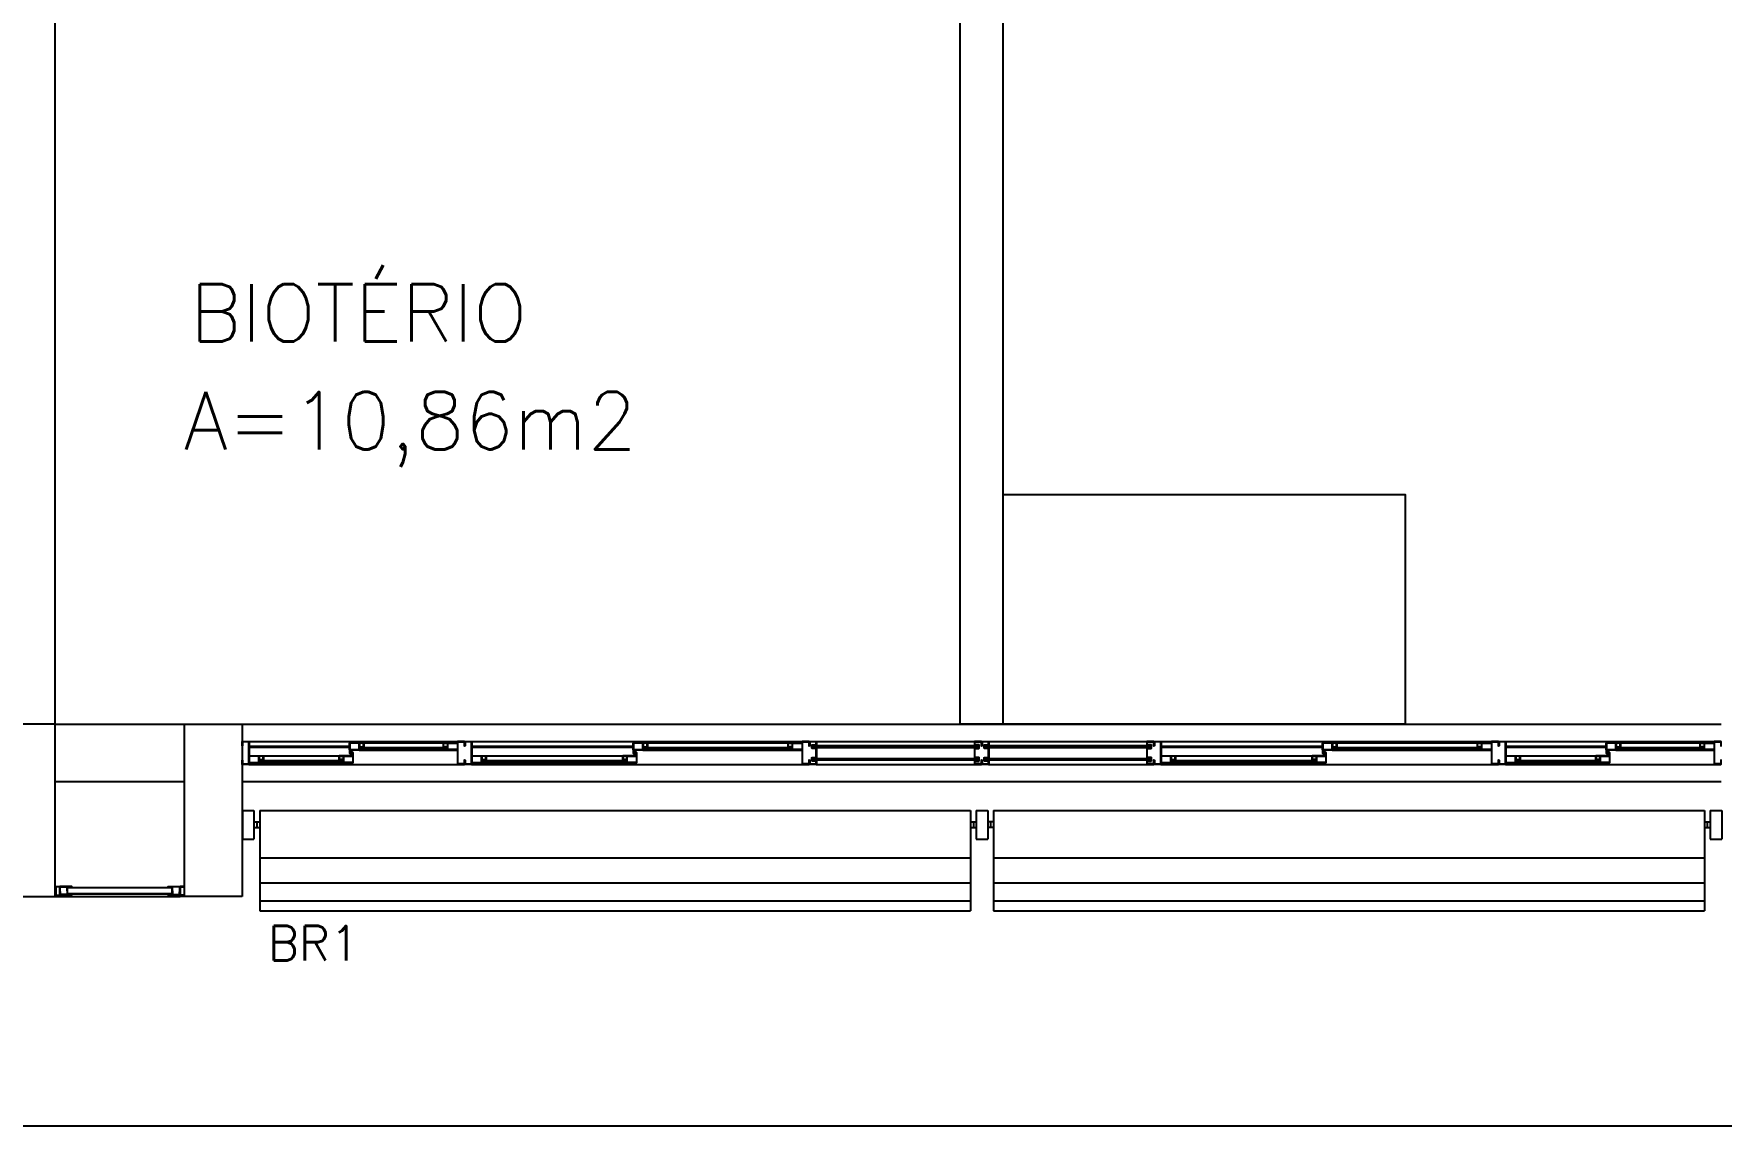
# Model space of a CAD drawing. Header units: millimetres. Extents: x 2128 to 2646, y 1972 to 2207.
# Drawn here: x 2346.74 to 2352.61, y 2098.52 to 2102.32 of the extents above; entities that cross this region are included whole.
import ezdxf

# ---------------------------------------------------------------- set-up
doc = ezdxf.new("R2010")
doc.units = ezdxf.units.MM
for name, color, linetype in [('AR-ALV', 2, 'Continuous'), ('AR-BANCADAS', 1, 'Continuous'), ('AR-BRISES', 1, 'Continuous'), ('AR-CALÇADA', 1, 'Continuous'), ('AR-ESQ', 1, 'Continuous'), ('AR-ESTC', 3, 'Continuous'), ('AR-PEITORIL', 1, 'Continuous'), ('BC- VISTA', 1, 'Continuous'), ('BR-LINHAS', 1, 'Continuous'), ('BR-MONTANTE', 242, 'Continuous'), ('BR-PAINEL', 1, 'Continuous'), ('BR-SUPORTE', 1, 'Continuous'), ('BR-TEXTO', 2, 'Continuous'), ('DT-ESQ-BAGUETE-C', 1, 'Continuous'), ('DT-ESQ-BAGUETE-V', 1, 'Continuous'), ('DT-ESQ-CHAPA DOBRADA-V', 1, 'Continuous'), ('DT-ESQ-MARCO-V', 1, 'Continuous'), ('DT-ESQ-PERFIL CADEIRA-C', 2, 'Continuous'), ('DT-ESQ-PERFIL CADEIRA-V', 2, 'Continuous'), ('DT-ESQ-PERFIL U SIMPLES-C', 2, 'Continuous'), ('DT-ESQ-PERFIL U-C', 2, 'Continuous'), ('DT-ESQ-PERFIL U-V', 1, 'Continuous'), ('DT-ESQ-VENEZIANA-C', 1, 'Continuous'), ('DT-ESQ-VENEZIANA-V', 1, 'Continuous'), ('DT-ESQ-VIDRO-C', 2, 'Continuous'), ('DT-ESQ-VIDRO-V', 71, 'Continuous'), ('DT-TXTMOD', 1, 'Continuous'), ('TEXTO', 2, 'Continuous'), ('Área', 2, 'Continuous')]:
    doc.layers.add(name, color=color, linetype=linetype)
doc.styles.add('S10', font='simplex.shx', dxfattribs={"height": 0.1})
doc.styles.add('S12', font='simplex.shx', dxfattribs={"width": 1.1, "height": 0.12})
doc.styles.add('UNB-100', font='simplex.shx', dxfattribs={"height": 0.2})

# ---------------------------------------------------------------- blocks, each defined once
blk = doc.blocks.new('BCP13')
at = {"layer": 'BC- VISTA'}
blk.add_lwpolyline([(0.8, 0), (0.8, -1.4), (0, -1.4), (0, 0)], close=True, dxfattribs=at)
blk = doc.blocks.new('EF31-P')
at = {"layer": 'DT-ESQ-BAGUETE-C', "ltscale": 0.1}
for points in [[(0.0735, -0.125), (0.06, -0.125), (0.06, -0.1235), (0.073, -0.1235, 0.414214), (0.0735, -0.123), (0.0735, -0.112, 0.414214), (0.073, -0.1115), (0.06, -0.1115), (0.06, -0.11), (0.0735, -0.11, -0.414214), (0.075, -0.1115), (0.075, -0.1235, -0.414214)], [(0.339, -0.125), (0.3525, -0.125), (0.3525, -0.1235), (0.3395, -0.1235, -0.414214), (0.339, -0.123), (0.339, -0.112, -0.414214), (0.3395, -0.1115), (0.3525, -0.1115), (0.3525, -0.11), (0.339, -0.11, 0.414214), (0.3375, -0.1115), (0.3375, -0.1235, 0.414214)], [(0.4225, -0.08), (0.409, -0.08), (0.409, -0.0785), (0.422, -0.0785, 0.414214), (0.4225, -0.078), (0.4225, -0.067, 0.414214), (0.422, -0.0665), (0.409, -0.0665), (0.409, -0.065), (0.4225, -0.065, -0.414214), (0.424, -0.0665), (0.424, -0.0785, -0.414214)], [(0.7015, -0.08), (0.715, -0.08), (0.715, -0.0785), (0.702, -0.0785, -0.414214), (0.7015, -0.078), (0.7015, -0.067, -0.414214), (0.702, -0.0665), (0.715, -0.0665), (0.715, -0.065), (0.7015, -0.065, 0.414214), (0.7, -0.0665), (0.7, -0.0785, 0.414214)], [(0.8485, -0.125), (0.835, -0.125), (0.835, -0.1235), (0.848, -0.1235, 0.414214), (0.8485, -0.123), (0.8485, -0.112, 0.414214), (0.848, -0.1115), (0.835, -0.1115), (0.835, -0.11), (0.8485, -0.11, -0.414214), (0.85, -0.1115), (0.85, -0.1235, -0.414214)], [(1.3265, -0.125), (1.34, -0.125), (1.34, -0.1235), (1.327, -0.1235, -0.414214), (1.3265, -0.123), (1.3265, -0.112, -0.414214), (1.327, -0.1115), (1.34, -0.1115), (1.34, -0.11), (1.3265, -0.11, 0.414214), (1.325, -0.1115), (1.325, -0.1235, 0.414214)], [(1.41, -0.08), (1.3965, -0.08), (1.3965, -0.0785), (1.4095, -0.0785, 0.414214), (1.41, -0.078), (1.41, -0.067, 0.414214), (1.4095, -0.0665), (1.3965, -0.0665), (1.3965, -0.065), (1.41, -0.065, -0.414214), (1.4115, -0.0665), (1.4115, -0.0785, -0.414214)], [(1.9015, -0.08), (1.915, -0.08), (1.915, -0.0785), (1.902, -0.0785, -0.414214), (1.9015, -0.078), (1.9015, -0.067, -0.414214), (1.902, -0.0665), (1.915, -0.0665), (1.915, -0.065), (1.9015, -0.065, 0.414214), (1.9, -0.0665), (1.9, -0.0785, 0.414214)], [(3.2485, -0.125), (3.235, -0.125), (3.235, -0.1235), (3.248, -0.1235, 0.414214), (3.2485, -0.123), (3.2485, -0.112, 0.414214), (3.248, -0.1115), (3.235, -0.1115), (3.235, -0.11), (3.2485, -0.11, -0.414214), (3.25, -0.1115), (3.25, -0.1235, -0.414214)], [(3.7265, -0.125), (3.74, -0.125), (3.74, -0.1235), (3.727, -0.1235, -0.414214), (3.7265, -0.123), (3.7265, -0.112, -0.414214), (3.727, -0.1115), (3.74, -0.1115), (3.74, -0.11), (3.7265, -0.11, 0.414214), (3.725, -0.1115), (3.725, -0.1235, 0.414214)], [(3.81, -0.08), (3.7965, -0.08), (3.7965, -0.0785), (3.8095, -0.0785, 0.414214), (3.81, -0.078), (3.81, -0.067, 0.414214), (3.8095, -0.0665), (3.7965, -0.0665), (3.7965, -0.065), (3.81, -0.065, -0.414214), (3.8115, -0.0665), (3.8115, -0.0785, -0.414214)], [(4.3015, -0.08), (4.315, -0.08), (4.315, -0.0785), (4.302, -0.0785, -0.414214), (4.3015, -0.078), (4.3015, -0.067, -0.414214), (4.302, -0.0665), (4.315, -0.0665), (4.315, -0.065), (4.3015, -0.065, 0.414214), (4.3, -0.0665), (4.3, -0.0785, 0.414214)], [(4.4485, -0.125), (4.435, -0.125), (4.435, -0.1235), (4.448, -0.1235, 0.414214), (4.4485, -0.123), (4.4485, -0.112, 0.414214), (4.448, -0.1115), (4.435, -0.1115), (4.435, -0.11), (4.4485, -0.11, -0.414214), (4.45, -0.1115), (4.45, -0.1235, -0.414214)], [(4.714, -0.125), (4.7275, -0.125), (4.7275, -0.1235), (4.7145, -0.1235, -0.414214), (4.714, -0.123), (4.714, -0.112, -0.414214), (4.7145, -0.1115), (4.7275, -0.1115), (4.7275, -0.11), (4.714, -0.11, 0.414214), (4.7125, -0.1115), (4.7125, -0.1235, 0.414214)], [(4.7975, -0.08), (4.784, -0.08), (4.784, -0.0785), (4.797, -0.0785, 0.414214), (4.7975, -0.078), (4.7975, -0.067, 0.414214), (4.797, -0.0665), (4.784, -0.0665), (4.784, -0.065), (4.7975, -0.065, -0.414214), (4.799, -0.0665), (4.799, -0.0785, -0.414214)], [(5.0765, -0.08), (5.09, -0.08), (5.09, -0.0785), (5.077, -0.0785, -0.414214), (5.0765, -0.078), (5.0765, -0.067, -0.414214), (5.077, -0.0665), (5.09, -0.0665), (5.09, -0.065), (5.0765, -0.065, 0.414214), (5.075, -0.0665), (5.075, -0.0785, 0.414214)]]:
    blk.add_lwpolyline(points, format="xyb", close=True, dxfattribs=at)
at = {"layer": 'DT-ESQ-BAGUETE-V', "ltscale": 0.1}
for p, q in [((0.0735, -0.11), (0.339, -0.11)), ((0.4225, -0.065), (0.7015, -0.065)), ((0.8485, -0.11), (1.3265, -0.11)), ((1.41, -0.065), (1.9015, -0.065)), ((3.2485, -0.11), (3.7265, -0.11)), ((3.81, -0.065), (4.3015, -0.065)), ((4.4485, -0.11), (4.714, -0.11)), ((4.7975, -0.065), (5.0765, -0.065))]:
    blk.add_line(p, q, dxfattribs=at)
at = {"layer": 'DT-ESQ-CHAPA DOBRADA-V', "ltscale": 0.1}
for p, q in [((0.025, -0.077), (0.374, -0.077)), ((0.025, -0.08), (0.374, -0.08)), ((0.8, -0.077), (1.3615, -0.077)), ((0.8, -0.08), (1.3615, -0.08)), ((3.2, -0.077), (3.7615, -0.077)), ((3.2, -0.08), (3.7615, -0.08)), ((4.4, -0.077), (4.749, -0.077)), ((4.4, -0.08), (4.749, -0.08))]:
    blk.add_line(p, q, dxfattribs=at)
at = {"layer": 'DT-ESQ-MARCO-V', "ltscale": 0.1}
for p, q in [((1.9985, -0.06), (2.5515, -0.06)), ((2.5985, -0.06), (3.1515, -0.06)), ((1.9985, -0.14), (2.5515, -0.14)), ((2.5985, -0.14), (3.1515, -0.14))]:
    blk.add_line(p, q, dxfattribs=at)
at = {"layer": 'DT-ESQ-PERFIL CADEIRA-C', "ltscale": 0.1}
for p, q in [((0.376, -0.0885), (0.4225, -0.0885)), ((0.75, -0.0885), (0.7015, -0.0885)), ((1.3635, -0.0885), (1.41, -0.0885)), ((1.95, -0.0885), (1.9015, -0.0885)), ((3.7635, -0.0885), (3.81, -0.0885)), ((4.35, -0.0885), (4.3015, -0.0885)), ((4.751, -0.0885), (4.7975, -0.0885)), ((5.125, -0.0885), (5.0765, -0.0885)), ((0.025, -0.1335), (0.0735, -0.1335)), ((0.3855, -0.1335), (0.339, -0.1335)), ((0.8, -0.1335), (0.8485, -0.1335)), ((1.373, -0.1335), (1.3265, -0.1335)), ((3.2, -0.1335), (3.2485, -0.1335)), ((3.773, -0.1335), (3.7265, -0.1335)), ((4.4, -0.1335), (4.4485, -0.1335)), ((4.7605, -0.1335), (4.714, -0.1335))]:
    blk.add_line(p, q, dxfattribs=at)
for points in [[(0.0735, -0.135), (0.025, -0.135), (0.025, -0.1335), (0.06, -0.1335, -0.198912), (0.0589, -0.1331, -0.198913), (0.0585, -0.132), (0.0585, -0.112, 0.414214), (0.058, -0.1115), (0.025, -0.1115), (0.025, -0.11), (0.0585, -0.11, -0.414214), (0.06, -0.1115), (0.06, -0.1235), (0.06, -0.125), (0.06, -0.132), (0.0735, -0.132, -1)], [(0.339, -0.132, 1), (0.339, -0.135), (0.3855, -0.135, 0.414214), (0.3875, -0.133), (0.3875, -0.112, 0.414214), (0.3855, -0.11), (0.354, -0.11, 0.414214), (0.3525, -0.1115), (0.3525, -0.132)], [(0.3525, -0.1335, 0.198913), (0.3536, -0.1331, 0.198913), (0.354, -0.132), (0.354, -0.112, -0.414214), (0.3545, -0.1115), (0.3855, -0.1115, -0.414214), (0.386, -0.112), (0.386, -0.133, -0.414214), (0.3855, -0.1335)], [(0.4225, -0.087, -1), (0.4225, -0.09), (0.376, -0.09, -0.414214), (0.374, -0.088), (0.374, -0.067, -0.414214), (0.376, -0.065), (0.4075, -0.065, -0.414214), (0.409, -0.0665), (0.409, -0.087)], [(0.409, -0.0885, -0.198913), (0.4079, -0.0881, -0.198913), (0.4075, -0.087), (0.4075, -0.067, 0.414214), (0.407, -0.0665), (0.376, -0.0665, 0.414214), (0.3755, -0.067), (0.3755, -0.088, 0.414214), (0.376, -0.0885)], [(0.7015, -0.09), (0.75, -0.09), (0.75, -0.0885), (0.715, -0.0885, 0.198912), (0.7161, -0.0881, 0.198913), (0.7165, -0.087), (0.7165, -0.067, -0.414214), (0.717, -0.0665), (0.75, -0.0665), (0.75, -0.065), (0.7165, -0.065, 0.414214), (0.715, -0.0665), (0.715, -0.0785), (0.715, -0.08), (0.715, -0.087), (0.7015, -0.087, 1)], [(0.8485, -0.135), (0.8, -0.135), (0.8, -0.1335), (0.835, -0.1335, -0.198912), (0.8339, -0.1331, -0.198913), (0.8335, -0.132), (0.8335, -0.112, 0.414214), (0.833, -0.1115), (0.8, -0.1115), (0.8, -0.11), (0.8335, -0.11, -0.414214), (0.835, -0.1115), (0.835, -0.1235), (0.835, -0.125), (0.835, -0.132), (0.8485, -0.132, -1)], [(1.3265, -0.132, 1), (1.3265, -0.135), (1.373, -0.135, 0.414214), (1.375, -0.133), (1.375, -0.112, 0.414214), (1.373, -0.11), (1.3415, -0.11, 0.414214), (1.34, -0.1115), (1.34, -0.132)], [(1.34, -0.1335, 0.198913), (1.3411, -0.1331, 0.198913), (1.3415, -0.132), (1.3415, -0.112, -0.414214), (1.342, -0.1115), (1.373, -0.1115, -0.414214), (1.3735, -0.112), (1.3735, -0.133, -0.414214), (1.373, -0.1335)], [(1.41, -0.087, -1), (1.41, -0.09), (1.3635, -0.09, -0.414214), (1.3615, -0.088), (1.3615, -0.067, -0.414214), (1.3635, -0.065), (1.395, -0.065, -0.414214), (1.3965, -0.0665), (1.3965, -0.087)], [(1.3965, -0.0885, -0.198913), (1.3954, -0.0881, -0.198913), (1.395, -0.087), (1.395, -0.067, 0.414214), (1.3945, -0.0665), (1.3635, -0.0665, 0.414214), (1.363, -0.067), (1.363, -0.088, 0.414214), (1.3635, -0.0885)], [(1.9015, -0.09), (1.95, -0.09), (1.95, -0.0885), (1.915, -0.0885, 0.198912), (1.9161, -0.0881, 0.198913), (1.9165, -0.087), (1.9165, -0.067, -0.414214), (1.917, -0.0665), (1.95, -0.0665), (1.95, -0.065), (1.9165, -0.065, 0.414214), (1.915, -0.0665), (1.915, -0.0785), (1.915, -0.08), (1.915, -0.087), (1.9015, -0.087, 1)], [(3.2485, -0.135), (3.2, -0.135), (3.2, -0.1335), (3.235, -0.1335, -0.198912), (3.2339, -0.1331, -0.198913), (3.2335, -0.132), (3.2335, -0.112, 0.414214), (3.233, -0.1115), (3.2, -0.1115), (3.2, -0.11), (3.2335, -0.11, -0.414214), (3.235, -0.1115), (3.235, -0.1235), (3.235, -0.125), (3.235, -0.132), (3.2485, -0.132, -1)], [(3.7265, -0.132, 1), (3.7265, -0.135), (3.773, -0.135, 0.414214), (3.775, -0.133), (3.775, -0.112, 0.414214), (3.773, -0.11), (3.7415, -0.11, 0.414214), (3.74, -0.1115), (3.74, -0.132)], [(3.74, -0.1335, 0.198913), (3.7411, -0.1331, 0.198913), (3.7415, -0.132), (3.7415, -0.112, -0.414214), (3.742, -0.1115), (3.773, -0.1115, -0.414214), (3.7735, -0.112), (3.7735, -0.133, -0.414214), (3.773, -0.1335)], [(3.81, -0.087, -1), (3.81, -0.09), (3.7635, -0.09, -0.414214), (3.7615, -0.088), (3.7615, -0.067, -0.414214), (3.7635, -0.065), (3.795, -0.065, -0.414214), (3.7965, -0.0665), (3.7965, -0.087)], [(3.7965, -0.0885, -0.198913), (3.7954, -0.0881, -0.198913), (3.795, -0.087), (3.795, -0.067, 0.414214), (3.7945, -0.0665), (3.7635, -0.0665, 0.414214), (3.763, -0.067), (3.763, -0.088, 0.414214), (3.7635, -0.0885)], [(4.3015, -0.09), (4.35, -0.09), (4.35, -0.0885), (4.315, -0.0885, 0.198912), (4.3161, -0.0881, 0.198913), (4.3165, -0.087), (4.3165, -0.067, -0.414214), (4.317, -0.0665), (4.35, -0.0665), (4.35, -0.065), (4.3165, -0.065, 0.414214), (4.315, -0.0665), (4.315, -0.0785), (4.315, -0.08), (4.315, -0.087), (4.3015, -0.087, 1)], [(4.4485, -0.135), (4.4, -0.135), (4.4, -0.1335), (4.435, -0.1335, -0.198912), (4.4339, -0.1331, -0.198913), (4.4335, -0.132), (4.4335, -0.112, 0.414214), (4.433, -0.1115), (4.4, -0.1115), (4.4, -0.11), (4.4335, -0.11, -0.414214), (4.435, -0.1115), (4.435, -0.1235), (4.435, -0.125), (4.435, -0.132), (4.4485, -0.132, -1)], [(4.714, -0.132, 1), (4.714, -0.135), (4.7605, -0.135, 0.414214), (4.7625, -0.133), (4.7625, -0.112, 0.414214), (4.7605, -0.11), (4.729, -0.11, 0.414214), (4.7275, -0.1115), (4.7275, -0.132)], [(4.7275, -0.1335, 0.198913), (4.7286, -0.1331, 0.198913), (4.729, -0.132), (4.729, -0.112, -0.414214), (4.7295, -0.1115), (4.7605, -0.1115, -0.414214), (4.761, -0.112), (4.761, -0.133, -0.414214), (4.7605, -0.1335)], [(4.7975, -0.087, -1), (4.7975, -0.09), (4.751, -0.09, -0.414214), (4.749, -0.088), (4.749, -0.067, -0.414214), (4.751, -0.065), (4.7825, -0.065, -0.414214), (4.784, -0.0665), (4.784, -0.087)], [(4.784, -0.0885, -0.198913), (4.7829, -0.0881, -0.198913), (4.7825, -0.087), (4.7825, -0.067, 0.414214), (4.782, -0.0665), (4.751, -0.0665, 0.414214), (4.7505, -0.067), (4.7505, -0.088, 0.414214), (4.751, -0.0885)], [(5.0765, -0.09), (5.125, -0.09), (5.125, -0.0885), (5.09, -0.0885, 0.198912), (5.0911, -0.0881, 0.198913), (5.0915, -0.087), (5.0915, -0.067, -0.414214), (5.092, -0.0665), (5.125, -0.0665), (5.125, -0.065), (5.0915, -0.065, 0.414214), (5.09, -0.0665), (5.09, -0.0785), (5.09, -0.08), (5.09, -0.087), (5.0765, -0.087, 1)]]:
    blk.add_lwpolyline(points, format="xyb", close=True, dxfattribs=at)
at = {"layer": 'DT-ESQ-PERFIL CADEIRA-V', "ltscale": 0.1}
for p, q in [((0.4075, -0.09), (0.7015, -0.09)), ((1.395, -0.09), (1.9015, -0.09)), ((3.795, -0.09), (4.3015, -0.09)), ((4.7825, -0.09), (5.0765, -0.09)), ((0.0735, -0.135), (0.339, -0.135)), ((0.8485, -0.135), (1.3265, -0.135)), ((3.2485, -0.135), (3.7265, -0.135)), ((4.4485, -0.135), (4.714, -0.135))]:
    blk.add_line(p, q, dxfattribs=at)
at = {"layer": 'DT-ESQ-PERFIL U SIMPLES-C', "ltscale": 0.1}
for points in [[(0.376, -0.102), (0.384, -0.102), (0.384, -0.1005), (0.376, -0.1005, -0.414214), (0.3755, -0.1), (0.3755, -0.092, -0.414214), (0.376, -0.0915), (0.384, -0.0915), (0.384, -0.09), (0.376, -0.09, 0.414214), (0.374, -0.092), (0.374, -0.1, 0.414214)], [(0.3855, -0.098), (0.3775, -0.098), (0.3775, -0.0995), (0.3855, -0.0995, -0.414214), (0.386, -0.1), (0.386, -0.108, -0.414214), (0.3855, -0.1085), (0.3775, -0.1085), (0.3775, -0.11), (0.3855, -0.11, 0.414214), (0.3875, -0.108), (0.3875, -0.1, 0.414214)], [(1.3635, -0.102), (1.3715, -0.102), (1.3715, -0.1005), (1.3635, -0.1005, -0.414214), (1.363, -0.1), (1.363, -0.092, -0.414214), (1.3635, -0.0915), (1.3715, -0.0915), (1.3715, -0.09), (1.3635, -0.09, 0.414214), (1.3615, -0.092), (1.3615, -0.1, 0.414214)], [(1.373, -0.098), (1.365, -0.098), (1.365, -0.0995), (1.373, -0.0995, -0.414214), (1.3735, -0.1), (1.3735, -0.108, -0.414214), (1.373, -0.1085), (1.365, -0.1085), (1.365, -0.11), (1.373, -0.11, 0.414214), (1.375, -0.108), (1.375, -0.1, 0.414214)], [(3.7635, -0.102), (3.7715, -0.102), (3.7715, -0.1005), (3.7635, -0.1005, -0.414214), (3.763, -0.1), (3.763, -0.092, -0.414214), (3.7635, -0.0915), (3.7715, -0.0915), (3.7715, -0.09), (3.7635, -0.09, 0.414214), (3.7615, -0.092), (3.7615, -0.1, 0.414214)], [(3.773, -0.098), (3.765, -0.098), (3.765, -0.0995), (3.773, -0.0995, -0.414214), (3.7735, -0.1), (3.7735, -0.108, -0.414214), (3.773, -0.1085), (3.765, -0.1085), (3.765, -0.11), (3.773, -0.11, 0.414214), (3.775, -0.108), (3.775, -0.1, 0.414214)], [(4.751, -0.102), (4.759, -0.102), (4.759, -0.1005), (4.751, -0.1005, -0.414214), (4.7505, -0.1), (4.7505, -0.092, -0.414214), (4.751, -0.0915), (4.759, -0.0915), (4.759, -0.09), (4.751, -0.09, 0.414214), (4.749, -0.092), (4.749, -0.1, 0.414214)], [(4.7605, -0.098), (4.7525, -0.098), (4.7525, -0.0995), (4.7605, -0.0995, -0.414214), (4.761, -0.1), (4.761, -0.108, -0.414214), (4.7605, -0.1085), (4.7525, -0.1085), (4.7525, -0.11), (4.7605, -0.11, 0.414214), (4.7625, -0.108), (4.7625, -0.1, 0.414214)]]:
    blk.add_lwpolyline(points, format="xyb", close=True, dxfattribs=at)
at = {"layer": 'DT-ESQ-PERFIL U-C', "ltscale": 0.1}
for points in [[(0, -0.0615, -0.414214), (0.0015, -0.06), (0.0235, -0.06, -0.414214), (0.025, -0.0615), (0.025, -0.1385, -0.414214), (0.0235, -0.14), (0.0015, -0.14, -0.414214), (0, -0.1385), (0, -0.125), (0.0015, -0.125), (0.0015, -0.138, 0.414214), (0.002, -0.1385), (0.023, -0.1385, 0.414214), (0.0235, -0.138), (0.0235, -0.062, 0.414214), (0.023, -0.0615), (0.002, -0.0615, 0.414214), (0.0015, -0.062), (0.0015, -0.075), (0, -0.075)], [(0.775, -0.0615, 0.414214), (0.7735, -0.06), (0.7515, -0.06, 0.414214), (0.75, -0.0615), (0.75, -0.1385, 0.414214), (0.7515, -0.14), (0.7735, -0.14, 0.414214), (0.775, -0.1385), (0.775, -0.125), (0.7735, -0.125), (0.7735, -0.138, -0.414214), (0.773, -0.1385), (0.752, -0.1385, -0.414214), (0.7515, -0.138), (0.7515, -0.062, -0.414214), (0.752, -0.0615), (0.773, -0.0615, -0.414214), (0.7735, -0.062), (0.7735, -0.075), (0.775, -0.075)], [(0.775, -0.0615, -0.414214), (0.7765, -0.06), (0.7985, -0.06, -0.414214), (0.8, -0.0615), (0.8, -0.1385, -0.414214), (0.7985, -0.14), (0.7765, -0.14, -0.414214), (0.775, -0.1385), (0.775, -0.125), (0.7765, -0.125), (0.7765, -0.138, 0.414214), (0.777, -0.1385), (0.798, -0.1385, 0.414214), (0.7985, -0.138), (0.7985, -0.062, 0.414214), (0.798, -0.0615), (0.777, -0.0615, 0.414214), (0.7765, -0.062), (0.7765, -0.075), (0.775, -0.075)], [(1.975, -0.0615, 0.414214), (1.9735, -0.06), (1.9515, -0.06, 0.414214), (1.95, -0.0615), (1.95, -0.1385, 0.414214), (1.9515, -0.14), (1.9735, -0.14, 0.414214), (1.975, -0.1385), (1.975, -0.125), (1.9735, -0.125), (1.9735, -0.138, -0.414214), (1.973, -0.1385), (1.952, -0.1385, -0.414214), (1.9515, -0.138), (1.9515, -0.062, -0.414214), (1.952, -0.0615), (1.973, -0.0615, -0.414214), (1.9735, -0.062), (1.9735, -0.075), (1.975, -0.075)], [(2, -0.1285), (2, -0.1385, -0.414214), (1.9985, -0.14), (1.9765, -0.14, -0.414214), (1.975, -0.1385), (1.975, -0.125), (1.9765, -0.125), (1.9765, -0.138, 0.414214), (1.977, -0.1385), (1.998, -0.1385, 0.414214), (1.9985, -0.138), (1.9985, -0.1285), (1.9855, -0.1285, -0.414214), (1.984, -0.127), (1.984, -0.117, -0.414214), (1.9855, -0.1155), (1.9985, -0.1155), (1.9985, -0.0845), (1.9855, -0.0845, -0.414214), (1.984, -0.083), (1.984, -0.073, -0.414214), (1.9855, -0.0715), (1.9985, -0.0715), (1.9985, -0.062, 0.414214), (1.998, -0.0615), (1.977, -0.0615, 0.414214), (1.9765, -0.062), (1.9765, -0.075), (1.975, -0.075), (1.975, -0.0615, -0.414214), (1.9765, -0.06), (1.9985, -0.06, -0.414214), (2, -0.0615), (2, -0.0715, -0.414214), (1.9985, -0.073), (1.9855, -0.073), (1.9855, -0.083), (1.9985, -0.083), (1.9985, -0.083, -0.414214), (2, -0.0845), (2, -0.1155, -0.414214), (1.9985, -0.117), (1.9985, -0.117), (1.9855, -0.117), (1.9855, -0.127), (1.9985, -0.127, -0.414214)], [(2.55, -0.1285), (2.55, -0.1385, 0.414214), (2.5515, -0.14), (2.5735, -0.14, 0.414214), (2.575, -0.1385), (2.575, -0.125), (2.5735, -0.125), (2.5735, -0.138, -0.414214), (2.573, -0.1385), (2.552, -0.1385, -0.414214), (2.5515, -0.138), (2.5515, -0.1285), (2.5645, -0.1285, 0.414214), (2.566, -0.127), (2.566, -0.117, 0.414214), (2.5645, -0.1155), (2.5515, -0.1155), (2.5515, -0.0845), (2.5645, -0.0845, 0.414214), (2.566, -0.083), (2.566, -0.073, 0.414214), (2.5645, -0.0715), (2.5515, -0.0715), (2.5515, -0.062, -0.414214), (2.552, -0.0615), (2.573, -0.0615, -0.414214), (2.5735, -0.062), (2.5735, -0.075), (2.575, -0.075), (2.575, -0.0615, 0.414214), (2.5735, -0.06), (2.5515, -0.06, 0.414214), (2.55, -0.0615), (2.55, -0.0715, 0.414214), (2.5515, -0.073), (2.5645, -0.073), (2.5645, -0.083), (2.5515, -0.083), (2.5515, -0.083, 0.414214), (2.55, -0.0845), (2.55, -0.1155, 0.414214), (2.5515, -0.117), (2.5515, -0.117), (2.5645, -0.117), (2.5645, -0.127), (2.5515, -0.127, 0.414214)], [(2.6, -0.1285), (2.6, -0.1385, -0.414214), (2.5985, -0.14), (2.5765, -0.14, -0.414214), (2.575, -0.1385), (2.575, -0.125), (2.5765, -0.125), (2.5765, -0.138, 0.414214), (2.577, -0.1385), (2.598, -0.1385, 0.414214), (2.5985, -0.138), (2.5985, -0.1285), (2.5855, -0.1285, -0.414214), (2.584, -0.127), (2.584, -0.117, -0.414214), (2.5855, -0.1155), (2.5985, -0.1155), (2.5985, -0.0845), (2.5855, -0.0845, -0.414214), (2.584, -0.083), (2.584, -0.073, -0.414214), (2.5855, -0.0715), (2.5985, -0.0715), (2.5985, -0.062, 0.414214), (2.598, -0.0615), (2.577, -0.0615, 0.414214), (2.5765, -0.062), (2.5765, -0.075), (2.575, -0.075), (2.575, -0.0615, -0.414214), (2.5765, -0.06), (2.5985, -0.06, -0.414214), (2.6, -0.0615), (2.6, -0.0715, -0.414214), (2.5985, -0.073), (2.5855, -0.073), (2.5855, -0.083), (2.5985, -0.083), (2.5985, -0.083, -0.414214), (2.6, -0.0845), (2.6, -0.1155, -0.414214), (2.5985, -0.117), (2.5985, -0.117), (2.5855, -0.117), (2.5855, -0.127), (2.5985, -0.127, -0.414214)], [(3.15, -0.1285), (3.15, -0.1385, 0.414214), (3.1515, -0.14), (3.1735, -0.14, 0.414214), (3.175, -0.1385), (3.175, -0.125), (3.1735, -0.125), (3.1735, -0.138, -0.414214), (3.173, -0.1385), (3.152, -0.1385, -0.414214), (3.1515, -0.138), (3.1515, -0.1285), (3.1645, -0.1285, 0.414214), (3.166, -0.127), (3.166, -0.117, 0.414214), (3.1645, -0.1155), (3.1515, -0.1155), (3.1515, -0.0845), (3.1645, -0.0845, 0.414214), (3.166, -0.083), (3.166, -0.073, 0.414214), (3.1645, -0.0715), (3.1515, -0.0715), (3.1515, -0.062, -0.414214), (3.152, -0.0615), (3.173, -0.0615, -0.414214), (3.1735, -0.062), (3.1735, -0.075), (3.175, -0.075), (3.175, -0.0615, 0.414214), (3.1735, -0.06), (3.1515, -0.06, 0.414214), (3.15, -0.0615), (3.15, -0.0715, 0.414214), (3.1515, -0.073), (3.1645, -0.073), (3.1645, -0.083), (3.1515, -0.083), (3.1515, -0.083, 0.414214), (3.15, -0.0845), (3.15, -0.1155, 0.414214), (3.1515, -0.117), (3.1515, -0.117), (3.1645, -0.117), (3.1645, -0.127), (3.1515, -0.127, 0.414214)], [(3.175, -0.0615, -0.414214), (3.1765, -0.06), (3.1985, -0.06, -0.414214), (3.2, -0.0615), (3.2, -0.1385, -0.414214), (3.1985, -0.14), (3.1765, -0.14, -0.414214), (3.175, -0.1385), (3.175, -0.125), (3.1765, -0.125), (3.1765, -0.138, 0.414214), (3.177, -0.1385), (3.198, -0.1385, 0.414214), (3.1985, -0.138), (3.1985, -0.062, 0.414214), (3.198, -0.0615), (3.177, -0.0615, 0.414214), (3.1765, -0.062), (3.1765, -0.075), (3.175, -0.075)], [(4.375, -0.0615, 0.414214), (4.3735, -0.06), (4.3515, -0.06, 0.414214), (4.35, -0.0615), (4.35, -0.1385, 0.414214), (4.3515, -0.14), (4.3735, -0.14, 0.414214), (4.375, -0.1385), (4.375, -0.125), (4.3735, -0.125), (4.3735, -0.138, -0.414214), (4.373, -0.1385), (4.352, -0.1385, -0.414214), (4.3515, -0.138), (4.3515, -0.062, -0.414214), (4.352, -0.0615), (4.373, -0.0615, -0.414214), (4.3735, -0.062), (4.3735, -0.075), (4.375, -0.075)], [(4.375, -0.0615, -0.414214), (4.3765, -0.06), (4.3985, -0.06, -0.414214), (4.4, -0.0615), (4.4, -0.1385, -0.414214), (4.3985, -0.14), (4.3765, -0.14, -0.414214), (4.375, -0.1385), (4.375, -0.125), (4.3765, -0.125), (4.3765, -0.138, 0.414214), (4.377, -0.1385), (4.398, -0.1385, 0.414214), (4.3985, -0.138), (4.3985, -0.062, 0.414214), (4.398, -0.0615), (4.377, -0.0615, 0.414214), (4.3765, -0.062), (4.3765, -0.075), (4.375, -0.075)], [(5.15, -0.0615, 0.414214), (5.1485, -0.06), (5.1265, -0.06, 0.414214), (5.125, -0.0615), (5.125, -0.1385, 0.414214), (5.1265, -0.14), (5.1485, -0.14, 0.414214), (5.15, -0.1385), (5.15, -0.125), (5.1485, -0.125), (5.1485, -0.138, -0.414214), (5.148, -0.1385), (5.127, -0.1385, -0.414214), (5.1265, -0.138), (5.1265, -0.062, -0.414214), (5.127, -0.0615), (5.148, -0.0615, -0.414214), (5.1485, -0.062), (5.1485, -0.075), (5.15, -0.075)]]:
    blk.add_lwpolyline(points, format="xyb", close=True, dxfattribs=at)
at = {"layer": 'DT-ESQ-PERFIL U-V', "ltscale": 0.1}
for p, q in [((0.0235, -0.06), (0.7515, -0.06)), ((0.7985, -0.06), (1.9515, -0.06)), ((3.1985, -0.06), (4.3515, -0.06)), ((4.3985, -0.06), (5.1265, -0.06)), ((0.0235, -0.14), (0.7515, -0.14)), ((0.7985, -0.14), (1.9515, -0.14)), ((3.1985, -0.14), (4.3515, -0.14)), ((4.3985, -0.14), (5.1265, -0.14))]:
    blk.add_line(p, q, dxfattribs=at)
at = {"layer": 'DT-ESQ-VIDRO-C', "ltscale": 0.1}
for points in [[(0.7125, -0.085), (0.7125, -0.082), (0.4115, -0.082), (0.4115, -0.085)], [(1.9125, -0.085), (1.9125, -0.082), (1.399, -0.082), (1.399, -0.085)], [(2.5625, -0.081), (2.5625, -0.075), (1.9875, -0.075), (1.9875, -0.081)], [(3.1625, -0.081), (3.1625, -0.075), (2.5875, -0.075), (2.5875, -0.081)], [(4.3125, -0.085), (4.3125, -0.082), (3.799, -0.082), (3.799, -0.085)], [(5.0875, -0.085), (5.0875, -0.082), (4.7865, -0.082), (4.7865, -0.085)], [(0.063, -0.13), (0.063, -0.127), (0.3495, -0.127), (0.3495, -0.13)], [(0.838, -0.13), (0.838, -0.127), (1.337, -0.127), (1.337, -0.13)], [(3.238, -0.13), (3.238, -0.127), (3.737, -0.127), (3.737, -0.13)], [(4.438, -0.13), (4.438, -0.127), (4.7245, -0.127), (4.7245, -0.13)]]:
    blk.add_lwpolyline(points, close=True, dxfattribs=at)
at = {"layer": 'DT-ESQ-VIDRO-V', "ltscale": 0.1}
for points in [[(2.5625, -0.119), (2.5625, -0.125), (1.9875, -0.125), (1.9875, -0.119)], [(3.1625, -0.119), (3.1625, -0.125), (2.5875, -0.125), (2.5875, -0.119)]]:
    blk.add_lwpolyline(points, close=True, dxfattribs=at)
at = {"layer": 'DT-TXTMOD', "ltscale": 0.1, "style": 'S10', "flags": 3}
for tag, p in [('M01', (0.025, -0.28)), ('M02', (0.3253, -0.28)), ('M03', (0.627, -0.28)), ('M04', (0.9288, -0.28)), ('M05', (1.2306, -0.28)), ('M06', (1.5323, -0.28)), ('M07', (1.8341, -0.28)), ('M08', (2.1359, -0.28)), ('M09', (2.4376, -0.28)), ('M10', (2.7394, -0.28)), ('M11', (3.0412, -0.28)), ('M12', (3.3429, -0.28)), ('M13', (3.6447, -0.28)), ('M14', (3.9464, -0.28)), ('M15', (4.2482, -0.28)), ('M16', (4.55, -0.28)), ('M17', (4.8517, -0.28))]:
    blk.add_attdef(tag, p, '', height=0.1, dxfattribs=at)
blk = doc.blocks.new('BR-MODULO1')
at = {"layer": 'BR-LINHAS'}
for p, q in [((0.06, -0.2648), (2.535, -0.2648)), ((2.615, -0.2648), (5.09, -0.2648)), ((0.06, -0.3524), (2.535, -0.3524)), ((2.615, -0.3524), (5.09, -0.3524)), ((0.06, -0.4147), (2.535, -0.4147)), ((2.615, -0.4147), (5.09, -0.4147))]:
    blk.add_line(p, q, dxfattribs=at)
at = {"layer": 'BR-MONTANTE'}
for p, q in [((0, -0.1), (0, -0.2)), ((0, -0.1), (0.04, -0.1)), ((0.04, -0.1), (0.04, -0.2)), ((2.5547, -0.1), (2.5947, -0.1)), ((2.5547, -0.1), (2.5547, -0.2)), ((2.5947, -0.1), (2.5947, -0.2)), ((5.11, -0.1), (5.11, -0.2)), ((5.11, -0.1), (5.15, -0.1)), ((5.15, -0.1), (5.15, -0.2)), ((0, -0.2), (0.04, -0.2)), ((2.5547, -0.2), (2.5947, -0.2)), ((5.11, -0.2), (5.15, -0.2))]:
    blk.add_line(p, q, dxfattribs=at)
at = {"layer": 'BR-PAINEL'}
for p, q in [((0.06, -0.1), (2.535, -0.1)), ((0.06, -0.1), (0.06, -0.45)), ((2.535, -0.1), (2.535, -0.45)), ((2.615, -0.1), (2.615, -0.45)), ((2.615, -0.1), (5.09, -0.1)), ((5.09, -0.1), (5.09, -0.45)), ((0.06, -0.45), (2.535, -0.45)), ((2.615, -0.45), (5.09, -0.45))]:
    blk.add_line(p, q, dxfattribs=at)
at = {"layer": 'BR-SUPORTE'}
for p, q in [((0.04, -0.14), (0.06, -0.14)), ((0.04, -0.16), (0.06, -0.16)), ((0.05, -0.14), (0.05, -0.16)), ((2.5347, -0.14), (2.5547, -0.14)), ((2.5347, -0.16), (2.5547, -0.16)), ((2.5447, -0.14), (2.5447, -0.16)), ((2.6147, -0.14), (2.5947, -0.14)), ((2.6147, -0.16), (2.5947, -0.16)), ((2.6047, -0.14), (2.6047, -0.16)), ((5.09, -0.14), (5.11, -0.14)), ((5.09, -0.16), (5.11, -0.16)), ((5.1, -0.14), (5.1, -0.16))]:
    blk.add_line(p, q, dxfattribs=at)
blk = doc.blocks.new('EF01C-P')
at = {"layer": 'DT-ESQ-BAGUETE-C', "ltscale": 0.1}
for points in [[(0.0015, 0.035), (0.015, 0.035), (0.015, 0.0335), (0.0015, 0.0335), (0.0015, 0.005), (0.015, 0.005), (0.015, 0.0035), (0.0015, 0.0035, -0.414214), (0, 0.005), (0, 0.0335, -0.414214)], [(0.4485, 0.035), (0.435, 0.035), (0.435, 0.0335), (0.4485, 0.0335), (0.4485, 0.005), (0.435, 0.005), (0.435, 0.0035), (0.4485, 0.0035, 0.414214), (0.45, 0.005), (0.45, 0.0335, 0.414214)]]:
    blk.add_lwpolyline(points, format="xyb", close=True, dxfattribs=at)
at = {"layer": 'DT-ESQ-PERFIL CADEIRA-C', "ltscale": 0.1}
for points in [[(0.01, 0.0015), (0.01, 0.003), (0.0015, 0.003, 1), (0.0015, 0), (0.015, 0, 0.414214), (0.0165, 0.0015), (0.0165, 0.0335), (0.043, 0.0335)], [(0.043, 0.0065), (0.018, 0.0065), (0.018, 0.0165), (0.0165, 0.0165), (0.0165, 0.0065, 0.414214), (0.018, 0.005), (0.043, 0.005), (0.0565, 0.005, 1), (0.0565, 0.008), (0.043, 0.008), (0.043, 0.02), (0.043, 0.032), (0.0565, 0.032, 1), (0.0565, 0.035), (0.043, 0.035), (0.0165, 0.035, 0.414214), (0.015, 0.0335), (0.015, 0.0015), (0.0015, 0.0015)], [(0.0415, 0.02), (0.0415, 0.032, -0.414214), (0.043, 0.0335), (0.0565, 0.0335)], [(0.0415, 0.02), (0.0415, 0.008, 0.414214), (0.043, 0.0065), (0.0565, 0.0065)], [(0.407, 0.0065), (0.432, 0.0065), (0.432, 0.0165), (0.4335, 0.0165), (0.4335, 0.0065, -0.414214), (0.432, 0.005), (0.407, 0.005), (0.3935, 0.005, -1), (0.3935, 0.008), (0.407, 0.008), (0.407, 0.02), (0.407, 0.032), (0.3935, 0.032, -1), (0.3935, 0.035), (0.407, 0.035), (0.4335, 0.035, -0.414214), (0.435, 0.0335), (0.435, 0.0015), (0.4485, 0.0015)], [(0.4085, 0.02), (0.4085, 0.032, 0.414214), (0.407, 0.0335), (0.3935, 0.0335)], [(0.4085, 0.02), (0.4085, 0.008, -0.414214), (0.407, 0.0065), (0.3935, 0.0065)], [(0.44, 0.0015), (0.44, 0.003), (0.4485, 0.003, -1), (0.4485, 0), (0.435, 0, -0.414214), (0.4335, 0.0015), (0.4335, 0.0335), (0.407, 0.0335)]]:
    blk.add_lwpolyline(points, format="xyb", dxfattribs=at)
at = {"layer": 'DT-ESQ-PERFIL CADEIRA-V', "ltscale": 0.1}
blk.add_line((0.015, 0), (0.435, 0), dxfattribs=at)
at = {"layer": 'DT-ESQ-VENEZIANA-C', "ltscale": 0.1}
for p, q in [((0.043, 0.0105), (0.407, 0.0105)), ((0.043, 0.009), (0.407, 0.009))]:
    blk.add_line(p, q, dxfattribs=at)
at = {"layer": 'DT-ESQ-VENEZIANA-V', "ltscale": 0.1}
blk.add_line((0.043, 0.031), (0.407, 0.031), dxfattribs=at)
at = {"layer": 'DT-TXTMOD', "ltscale": 0.1, "style": 'S10', "flags": 3}
blk.add_attdef('EF01C', (0.0208, -0.14), '', height=0.1, dxfattribs=at)

msp = doc.modelspace()

# ---------------------------------------------------------------- linework, layer by layer
at = {"layer": 'AR-ALV'}
for p, q in [((2350.1115, 2099.9151), (2350.1115, 2108.2401)), ((2346.8115, 2099.9151), (2346.8115, 2103.3651)), ((2349.9615, 2099.9151), (2349.9615, 2103.3651)), ((2346.8115, 2099.9151), (2347.2615, 2099.9151)), ((2350.1115, 2099.9151), (2349.9615, 2099.9151)), ((2346.8115, 2099.7151), (2347.2615, 2099.7151))]:
    msp.add_line(p, q, dxfattribs=at)
at = {"layer": 'AR-CALÇADA'}
msp.add_line((2362.7865, 2098.5151), (2294.3615, 2098.5151), dxfattribs=at)
at = {"layer": 'AR-ESTC'}
for p, q in [((2346.8115, 2099.9151), (2346.6115, 2099.9151)), ((2346.8115, 2099.3151), (2346.8115, 2099.9151)), ((2347.2615, 2099.9151), (2347.4615, 2099.9151)), ((2347.2615, 2099.3151), (2347.2615, 2099.9151)), ((2347.4615, 2099.9151), (2347.4615, 2099.3151)), ((2346.6115, 2099.3151), (2346.8115, 2099.3151)), ((2347.4615, 2099.3151), (2347.2615, 2099.3151))]:
    msp.add_line(p, q, dxfattribs=at)
at = {"layer": 'AR-PEITORIL'}
for p, q in [((2347.4615, 2099.9151), (2352.6115, 2099.9151)), ((2347.4615, 2099.7151), (2352.6115, 2099.7151))]:
    msp.add_line(p, q, dxfattribs=at)

# ---------------------------------------------------------------- block references
at = {"layer": 'AR-BANCADAS', "rotation": 90}
msp.add_blockref('BCP13', (2350.1115, 2099.9151), dxfattribs=at)
at = {"layer": 'AR-BRISES'}
ref = msp.add_blockref('BR-MODULO1', (2347.463, 2099.7151), dxfattribs=at)
ref.add_attrib('BR', 'BR1', (2347.5514, 2099.0927), dxfattribs={"layer": 'BR-TEXTO', "height": 0.12, "style": 'S12'})
at = {"layer": 'AR-ESQ'}
for name, p in [('EF31-P', (2347.4615, 2099.9151)), ('EF01C-P', (2346.8115, 2099.3151))]:
    msp.add_blockref(name, p, dxfattribs=at)

# ---------------------------------------------------------------- texts
at = {"layer": 'TEXTO', "style": 'UNB-100'}
msp.add_text('BIOTÉRIO', height=0.2, dxfattribs=at).set_placement((2347.2804, 2101.2473))
at = {"layer": 'Área', "style": 'UNB-100'}
msp.add_text('A=10,86m2', height=0.2, dxfattribs=at).set_placement((2347.2586, 2100.872))

doc.saveas('drawing.dxf')
